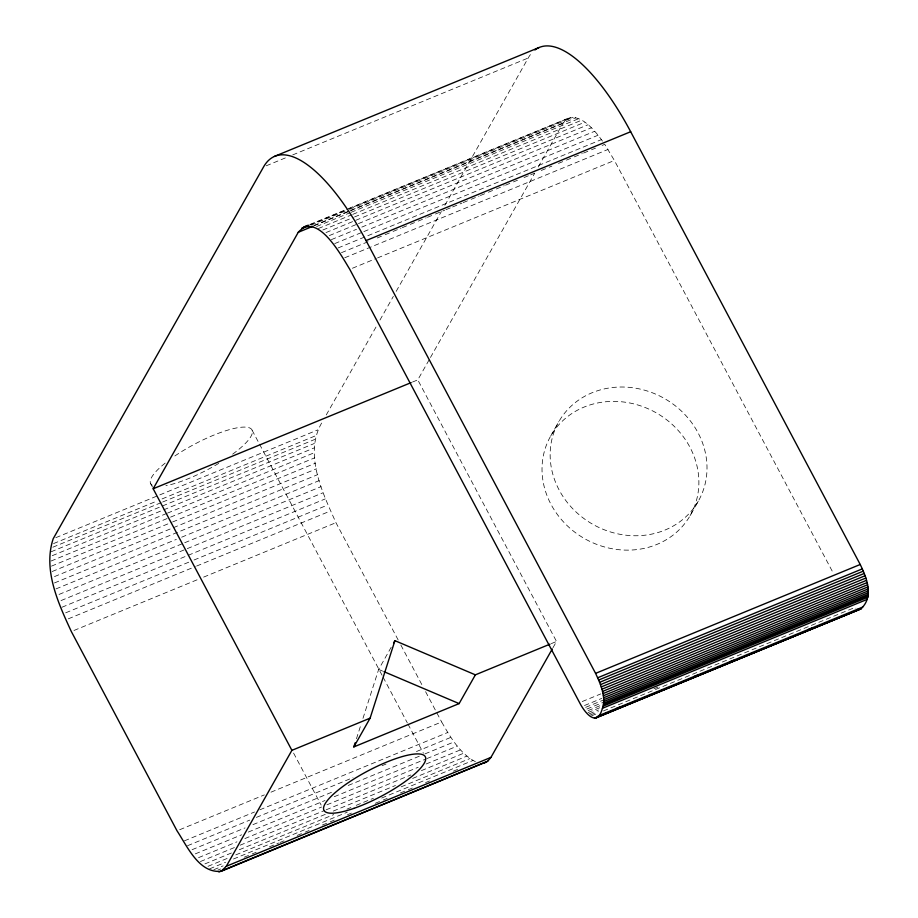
<?xml version="1.0" encoding="UTF-8"?>
<svg xmlns="http://www.w3.org/2000/svg" width="918" height="918" viewBox="0 0 918 918"><rect width="100%" height="100%" fill="white"/><g stroke="black" fill="none" stroke-linecap="round" stroke-linejoin="round"><path stroke-width="0.69" stroke-dasharray="4.59 3.44" d="M398.171 639.972L335.954 522.675C322.367 492.232 302.906 452.987 322.746 421.155M356.448 738.76L361.233 723.797M362.977 718.358L378.652 669.406L391.527 646.651M326.28 414.913L377.114 325.064M379.937 320.072L393.352 296.365M396.174 291.373L441.363 211.507M444.886 205.265L528.206 58.018A153.754 54.219 67.6 0 1 531.315 53.474M412.492 382.049L417.782 379.88L429.762 358.709M430.462 357.469L534.712 173.204M538.235 166.984L562.883 123.414C576.022 106.786 594.979 130.505 602.759 141.498M550.777 435.901L558.901 421.534M553.003 647.695L556.526 641.464L417.782 379.88M690.129 515.618A80.268 72.384 29.5 0 0 616.793 401.453A80.268 72.384 29.5 0 0 554.426 510.213A80.268 72.384 29.5 0 0 690.129 515.618L698.254 501.239A80.268 72.384 29.5 0 0 624.928 387.075A80.268 72.384 29.5 0 0 562.562 495.846A80.268 72.384 29.5 0 0 698.254 501.239M266.231 165.802L287.391 157.093M292.693 154.912L528.206 58.018M310.33 224.29L347.383 209.052M348.702 208.501L568.334 118.135M309.596 224.979L570.629 117.458M311.145 225.105L348.197 209.866M349.517 209.315L573.119 117.32M313.83 225.518L575.804 117.733M314.14 225.748L348.542 211.599M349.861 211.06L562.883 123.414M316.687 226.482L349.769 212.873M351.089 212.322L578.661 118.697M318.362 228.525L351.445 214.915M352.764 214.376L581.668 120.189M322.815 230.005L353.246 217.486M354.566 216.946L584.789 122.22M326.039 232.552L588.013 124.768M329.344 235.582L357.125 224.153M358.445 223.602L591.318 127.797M331.375 239.632L356.505 229.282M361.807 227.113L594.669 131.297M334.749 243.58L362.53 232.139M363.861 231.6L598.043 135.244M338.122 247.94L601.416 139.605M341.473 252.679L369.254 241.239M377.195 237.98L383.816 235.26M385.135 234.71L391.756 231.99M393.076 231.439L401.017 228.18M402.336 227.63L408.946 224.91M410.277 224.371L416.887 221.651M418.218 221.1L426.147 217.83M427.478 217.291L434.088 214.571M435.419 214.02L444.679 210.211M445.999 209.671L451.289 207.491M452.608 206.952L461.88 203.142M463.2 202.591L469.809 199.872M471.141 199.321L479.081 196.062M480.401 195.511L487.01 192.791M488.342 192.252L494.951 189.533M496.271 188.982L504.211 185.711M505.543 185.172L512.152 182.452M513.472 181.902L517.442 180.272M524.063 177.553L529.353 175.372M530.673 174.833L534.643 173.192M541.264 170.473L547.874 167.753M549.205 167.214L551.844 166.124M558.465 163.393L565.075 160.673M566.406 160.134L573.016 157.414M574.335 156.863L582.276 153.593M583.607 153.054L590.217 150.334M591.536 149.783L595.507 148.154M602.128 145.434L604.767 144.344L614.406 160.466L833.464 573.486M344.766 257.763L608.072 149.427M352.432 268.251L376.254 258.463M377.573 257.912L614.406 160.466M55.826 537.673L317.8 429.888M53.565 543.571L156.771 501.113M162.061 498.933L315.54 435.786M52.842 547.208L161.338 502.571M162.658 502.02L314.817 439.424M51.087 551.798L314.381 443.463M52.257 555.688L314.231 447.904M51.075 561.024L166.181 513.667M167.501 513.116L314.369 452.689M51.488 566.131L169.245 517.683M170.576 517.132L314.794 457.795M52.2 571.512L171.276 522.514M172.607 521.975L315.494 463.177M54.506 576.584L316.481 468.8M54.437 582.953L317.731 474.617M55.952 588.92L176.359 539.382M181.649 537.202L319.246 480.584M59.039 594.439L183.405 543.272M184.736 542.722L321.013 486.655M61.036 600.567L323.01 492.782M61.931 607.257L325.236 498.922M65.683 612.822L188.729 562.195M194.019 560.014L327.657 505.026M68.288 618.847L195.304 566.578M196.636 566.039L330.262 511.062M73.979 630.471L198.357 579.292M203.647 577.112L335.954 522.675M551.293 643.621L556.526 641.464M179.676 829.734L264.35 794.896M270.971 792.177L441.65 721.95C450.325 737.016 459.769 753.701 475.845 761.906M184.415 840.842L254.538 811.994M259.828 809.814L447.709 732.507M187.57 845.707L249.753 820.118M256.374 817.399L352.96 777.661M382.06 765.681L386.03 764.051M416.462 751.532L450.864 737.372M192.091 849.689L245.014 827.921M252.955 824.651L333.67 791.442M348.22 785.452L419.675 756.065M424.965 753.885L454.066 741.905M195.327 853.866L241.629 834.806M248.25 832.087L324.995 800.519M334.255 796.709L425.55 759.14M426.87 758.601L457.302 746.082M198.552 857.641L236.924 841.852M244.865 838.582L321.598 807.014M326.9 804.834L418.195 767.276M426.124 764.005L460.526 749.857M582.241 701.536L600.762 693.916M200.434 861.532L234.836 847.383M240.126 845.203L324.811 810.365M326.131 809.814L410.816 774.976M421.396 770.627L463.739 753.208M584.514 705.506L601.715 698.426M204.921 863.895L231.382 853.006M239.323 849.735L325.316 814.358M333.257 811.087L395.451 785.498M412.641 778.43L466.895 756.111M585.695 707.33L602.896 700.262M586.9 709.04L602.782 702.5M208.007 866.317L227.848 858.158M235.788 854.887L333.704 814.61M346.935 809.16L350.894 807.53M356.195 805.35L373.396 798.27M401.177 786.841L469.982 758.532M588.117 710.601L601.347 705.162M588.002 712.563L599.913 707.663M209.671 868.807L225.553 862.277M233.482 859.007L347.279 812.189M381.67 798.04L472.965 760.471M589.207 713.825L598.479 710.016M213.86 869.69L223.131 865.881M244.291 857.171L250.912 854.451M252.232 853.912L256.202 852.271M269.433 846.832L278.693 843.022M280.024 842.472L283.995 840.842M297.225 835.403L303.835 832.683M305.155 832.133L309.125 830.503M322.356 825.053L328.977 822.333M330.296 821.794L334.267 820.153M347.497 814.714L351.468 813.084M375.278 803.284L381.899 800.565M383.219 800.014L387.189 798.385M400.42 792.934L407.041 790.214M408.361 789.675L412.331 788.034M425.562 782.595L429.532 780.966M453.343 771.166L459.964 768.446M590.4 714.915L598.341 711.645M653.903 688.787L657.873 687.146M591.559 715.822L598.169 713.102M603.459 710.922L854.853 607.498L855.978 608.221M217.922 870.069L220.561 868.979M378.652 669.406L382.611 671.092M400.845 645.021L422.911 686.63M425.596 691.679L441.65 721.95M252.117 430.232L258.83 442.889M259.507 444.163L382.427 675.935M383.104 677.197L407.282 722.799M407.959 724.061L423.405 753.196M150.518 483.338L152.537 487.148M293.599 753.116L321.139 805.04M174.856 455.971A57.341 14.321 -27.9 0 1 243.522 427.099A57.341 14.321 -27.9 0 1 232.38 454.364M218.736 463.372A57.341 14.321 -27.9 0 1 165.94 485.668M152.25 485.243A57.341 14.321 -27.9 0 1 166.571 461.995"/><path stroke-width="1.38" d="M221.1 871.32L226.31 866.271L291.901 750.339L153.168 488.755L298.27 232.288C317.249 210.543 342.035 256.81 349.792 269.341L579.591 702.626C584.284 711.932 596.93 728.708 602.426 708.306C606.305 696.533 600.487 683.979 595.587 673.364L366.053 240.596A153.754 54.219 67.6 0 0 263.581 166.892L53.187 538.763C42.882 570.021 58.327 603.39 71.34 631.55L177.025 830.824C187.249 846.281 198.931 873.408 221.1 871.32L487.688 761.263L490.935 757.396L552.292 648.946M596.149 717.842L860.763 608.967C874.234 596.952 866.821 577.95 860.212 564.49L630.677 131.722A153.754 54.219 67.6 0 0 534.942 49.974M549.985 644.149L475.375 674.845L459.115 703.601L353.832 746.919L355.14 742.834M353.832 746.919L370.103 718.163L394.912 640.661L475.375 674.845M393.558 643.059L394.912 640.661M274.425 156.404L539.05 47.529M303.72 227.01L307.691 225.38M301.655 228.238L308.655 225.243M298.27 232.288L312.82 226.298M366.053 240.596L630.677 131.722M153.168 488.755L411.172 382.599M291.901 750.339L370.103 718.163M595.587 673.364L860.212 564.49M597.733 677.748L862.346 568.873M598.708 680.02L863.333 571.145M599.626 682.315L864.251 573.44M600.464 684.621L865.077 575.747M601.21 686.939L865.835 578.053M601.875 689.223L866.5 580.348M602.449 691.461L867.074 582.586M602.919 693.652L867.544 584.777M603.287 695.775L867.912 586.9M603.562 697.795L868.176 588.92M603.711 699.723L868.336 590.848M603.769 701.524L868.394 592.649M603.711 703.199L868.336 594.325M603.551 704.714L868.164 595.839M603.275 706.091L867.9 597.216M602.426 708.306L867.04 599.431M226.31 866.271L490.935 757.396M218.909 871.974L487.688 761.263M598.1 715.948L862.725 607.073M615.955 708.73L619.925 707.09M694.019 676.612L697.99 674.982M729.741 661.912L733.712 660.283M807.806 629.794L811.776 628.164M594.428 718.128L860.763 608.967M595.323 718.083L861.509 608.519M483.522 763.099L485.714 762.445M858.078 609.104L859.041 609.254M383.931 671.655L459.115 703.601M353.992 808.333A57.341 14.321 -27.9 0 0 425.424 756.994A57.341 14.321 -27.9 0 0 344.457 785.326A57.341 14.321 -27.9 0 0 353.992 808.333"/></g></svg>
